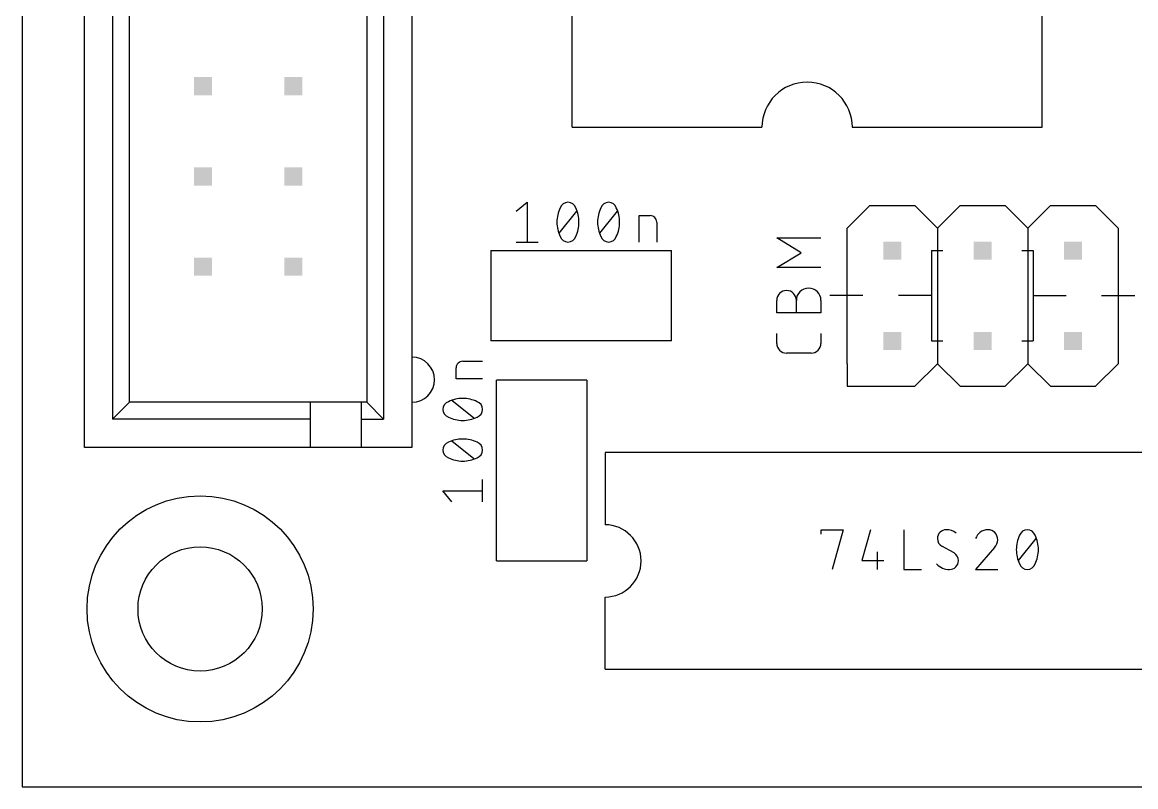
# Model space of a CAD drawing. Extents: x 0 to 47, y 0 to 89.2.
# Drawn here: x 0 to 31.3, y 0 to 21.5 of the extents above; entities that cross this region are included whole.
import ezdxf

# ---------------------------------------------------------------- set-up
doc = ezdxf.new("R2010")
doc.units = 0
for name, color, linetype in [('20', 30, 'CONTINUOUS'), ('21', 253, 'CONTINUOUS'), ('51', 253, 'CONTINUOUS')]:
    doc.layers.add(name, color=color, linetype=linetype)

# ---------------------------------------------------------------- blocks, each defined once
blk = doc.blocks.new('RECT')
blk.add_solid([(-0.5, -0.5), (0.5, -0.5), (-0.5, 0.5), (0.5, 0.5)])

msp = doc.modelspace()

# ---------------------------------------------------------------- linework, layer by layer
at = {"layer": '20'}
for p, q in [((0, 77), (0, 0)), ((0, 0), (47, 0))]:
    msp.add_line(p, q, dxfattribs=at)
at = {"layer": '21'}
for p, q in [((10.9538, 67.96), (10.9538, 9.54)), ((10.16, 67.1663), (10.16, 10.3337)), ((9.6838, 66.69), (9.6838, 10.81)), ((15.4623, 18.542), (15.4623, 53.848)), ((28.6703, 18.542), (28.6703, 53.848)), ((1.7462, 9.54), (1.7462, 36.6862)), ((2.54, 36.6862), (2.54, 10.3337)), ((3.0162, 10.81), (3.0162, 36.6862)), ((15.4623, 18.542), (20.7963, 18.542)), ((23.3362, 18.542), (28.6703, 18.542)), ((13.8875, 16.1854), (14.1979, 16.4338)), ((14.1979, 16.4338), (14.1979, 15.3162)), ((23.19, 15.705), (23.825, 16.34)), ((23.825, 16.34), (25.095, 16.34)), ((25.095, 16.34), (25.73, 15.705)), ((25.73, 15.705), (26.365, 16.34)), ((26.365, 16.34), (27.635, 16.34)), ((27.635, 16.34), (28.27, 15.705)), ((28.27, 15.705), (28.905, 16.34)), ((28.905, 16.34), (30.175, 16.34)), ((30.175, 16.34), (30.81, 15.705)), ((15.0925, 15.5646), (15.5893, 16.1854)), ((16.2355, 15.5646), (16.7323, 16.1854)), ((17.3404, 15.3162), (17.3404, 16.0613)), ((17.3404, 16.0613), (17.6509, 16.0613)), ((17.8371, 15.875), (17.8371, 15.3162)), ((23.19, 11.895), (23.19, 15.705)), ((25.73, 15.705), (25.73, 11.895)), ((28.27, 15.705), (28.27, 11.895)), ((30.81, 15.705), (30.81, 11.895)), ((21.9004, 15.0165), (21.209, 15.4314)), ((21.209, 15.4314), (22.4536, 15.4314)), ((13.1763, 15.0813), (13.1763, 12.5412)), ((13.1763, 15.0813), (18.2563, 15.0813)), ((13.8875, 15.3162), (14.5083, 15.3162)), ((18.2563, 12.5412), (18.2563, 15.0813)), ((25.5587, 15.0813), (25.8763, 15.0813)), ((25.5587, 15.0813), (25.5587, 13.8113)), ((28.0988, 15.0813), (28.4163, 15.0813)), ((28.4163, 15.0813), (28.4163, 13.8113)), ((21.209, 14.6017), (21.9004, 15.0165)), ((22.4536, 14.6017), (21.209, 14.6017)), ((23.63, 13.8113), (22.7013, 13.8113)), ((25.5587, 13.8113), (24.63, 13.8113)), ((25.5587, 13.8113), (25.5587, 12.5412)), ((28.4163, 13.8113), (28.4163, 12.5412)), ((28.4163, 13.8113), (29.345, 13.8113)), ((30.345, 13.8113), (31.2738, 13.8113)), ((21.209, 13.3296), (21.209, 13.6753)), ((21.7622, 13.3296), (21.7622, 13.6753)), ((22.4536, 13.6753), (22.4536, 13.3296)), ((22.4536, 13.3296), (21.209, 13.3296)), ((18.2563, 12.5412), (13.1763, 12.5412)), ((21.209, 12.4677), (21.209, 12.7442)), ((22.4536, 12.7442), (22.4536, 12.4677)), ((25.5587, 12.5412), (25.8763, 12.5412)), ((28.0988, 12.5412), (28.4163, 12.5412)), ((12.3825, 11.9634), (12.9413, 11.9634)), ((22.177, 12.1911), (21.4856, 12.1911)), ((12.1962, 11.4667), (12.1962, 11.7771)), ((23.19, 11.895), (23.19, 11.26)), ((25.095, 11.26), (25.73, 11.895)), ((25.73, 11.895), (26.365, 11.26)), ((27.635, 11.26), (28.27, 11.895)), ((28.27, 11.895), (28.905, 11.26)), ((30.175, 11.26), (30.81, 11.895)), ((12.9413, 11.4667), (12.1962, 11.4667)), ((13.335, 6.35), (13.335, 11.43)), ((15.875, 11.43), (13.335, 11.43)), ((15.875, 11.43), (15.875, 6.35)), ((23.19, 11.26), (25.095, 11.26)), ((26.365, 11.26), (27.635, 11.26)), ((28.905, 11.26), (30.175, 11.26)), ((3.0162, 10.81), (2.54, 10.3337)), ((8.0963, 10.81), (3.0162, 10.81)), ((9.525, 10.81), (8.0963, 10.81)), ((8.0963, 10.81), (8.0963, 10.3337)), ((9.6838, 10.81), (9.525, 10.81)), ((9.525, 10.81), (9.525, 10.3337)), ((9.6838, 10.81), (10.16, 10.3337)), ((12.6929, 10.3618), (12.0721, 10.8585)), ((8.0963, 10.3337), (2.54, 10.3337)), ((8.0963, 10.3337), (8.0963, 9.54)), ((9.525, 10.3337), (9.525, 9.54)), ((9.525, 10.3337), (10.16, 10.3337)), ((12.6929, 9.2188), (12.0721, 9.7155)), ((8.0963, 9.54), (1.7462, 9.54)), ((9.525, 9.54), (8.0963, 9.54)), ((10.9538, 9.54), (9.525, 9.54)), ((35.687, 9.398), (16.383, 9.398)), ((16.383, 9.398), (16.383, 7.366)), ((12.9413, 8.0137), (12.9413, 8.6346)), ((12.0721, 8.0137), (11.8237, 8.3241)), ((11.8237, 8.3241), (12.9413, 8.3241)), ((22.46, 7.1021), (22.46, 7.2263)), ((22.46, 7.2263), (23.0808, 7.2263)), ((23.0808, 7.2263), (22.7704, 6.1087)), ((23.8513, 7.2263), (23.6029, 6.3571)), ((24.7869, 7.2263), (24.7869, 6.1087)), ((28.0084, 6.3571), (28.5051, 6.9779)), ((24.0376, 6.6054), (24.0376, 6.1087)), ((26.1952, 6.5744), (25.8537, 6.7606)), ((27.3311, 6.7296), (26.8033, 6.1087)), ((13.335, 6.35), (15.875, 6.35)), ((23.6029, 6.3571), (24.2238, 6.3571)), ((24.7869, 6.1087), (25.2836, 6.1087)), ((26.8033, 6.1087), (27.4242, 6.1087)), ((16.383, 3.302), (16.383, 5.334)), ((16.383, 3.302), (35.687, 3.302))]:
    msp.add_line(p, q, dxfattribs=at)
for radius in [3.1789, 1.7463]:
    msp.add_circle((5, 5), radius, dxfattribs=at)
for centre, radius, start, end in [((22.0663, 18.542), 1.27, 0, 180), ((15.9514, 15.875), 0.921, 154.0111, 180), ((15.3409, 16.2041), 0.2297, 89.9998, 161.0761), ((15.3409, 16.2041), 0.2297, 18.9225, 90), ((14.7304, 15.875), 0.921, 0, 25.9897), ((17.0944, 15.875), 0.921, 154.0111, 180), ((16.4839, 16.2041), 0.2297, 89.9998, 161.0761), ((16.4839, 16.2041), 0.2297, 18.9225, 90), ((15.8734, 15.875), 0.921, 0, 25.9897), ((17.6509, 15.875), 0.1863, 0, 90), ((15.9515, 15.875), 0.921, 180.0001, 205.9886), ((14.7304, 15.875), 0.921, 334.0106, 359.9999), ((17.0945, 15.875), 0.921, 180.0001, 205.9886), ((15.8734, 15.875), 0.921, 334.0106, 359.9999), ((15.3409, 15.5459), 0.2297, 198.9244, 269.9999), ((15.3409, 15.5459), 0.2297, 269.9998, 341.0766), ((16.4839, 15.5459), 0.2297, 198.9244, 269.9999), ((16.4839, 15.5459), 0.2297, 269.9998, 341.0766), ((21.4856, 13.6753), 0.2766, 0, 180), ((22.1079, 13.6753), 0.3457, 0, 180), ((21.4856, 12.4677), 0.2766, 180.0013, 270), ((22.177, 12.4677), 0.2766, 270, 0), ((10.9538, 11.445), 0.635, 270, 90), ((12.3825, 11.7771), 0.1863, 89.999, 180), ((12.0534, 10.6101), 0.2297, 108.9225, 180), ((12.3825, 9.9996), 0.921, 90, 115.9897), ((12.3825, 9.9996), 0.921, 64.0104, 90.0001), ((12.7116, 10.6101), 0.2297, 359.9998, 71.0759), ((12.0534, 10.6101), 0.2297, 179.9998, 251.0761), ((12.3825, 11.2207), 0.921, 244.0111, 270), ((12.3825, 11.2207), 0.921, 269.9999, 295.9887), ((12.7116, 10.6101), 0.2297, 288.9251, 360), ((12.3825, 8.8566), 0.921, 90, 115.9897), ((12.3825, 8.8566), 0.921, 64.0104, 90.0001), ((12.0534, 9.4671), 0.2297, 108.9225, 180), ((12.0534, 9.4671), 0.2297, 179.9998, 251.0761), ((12.7116, 9.4671), 0.2297, 359.9998, 71.0759), ((12.7116, 9.4671), 0.2297, 288.9251, 360), ((12.3825, 10.0777), 0.921, 244.0111, 270), ((12.3825, 10.0777), 0.921, 269.9999, 295.9887), ((16.383, 6.35), 1.016, 270, 90), ((25.9778, 6.9779), 0.2484, 90, 180), ((25.9778, 6.7606), 0.4657, 53.1298, 89.9999), ((27.1448, 6.8674), 0.3589, 90.0001, 162.0551), ((27.1448, 6.9469), 0.2794, 0, 90), ((28.2568, 6.9966), 0.2297, 89.9998, 161.0761), ((28.2568, 6.9966), 0.2297, 18.9225, 90), ((25.9817, 6.9779), 0.2522, 179.9999, 239.4897), ((27.1241, 6.9469), 0.3001, 313.6028, 359.9998), ((28.8673, 6.6675), 0.921, 154.0111, 180), ((27.6463, 6.6675), 0.921, 0, 25.9897), ((26.0671, 6.3571), 0.2522, 0.0002, 59.4893), ((28.8674, 6.6675), 0.921, 180.0001, 205.9886), ((27.6463, 6.6675), 0.921, 334.0106, 359.9999), ((26.071, 6.6334), 0.5247, 224.7608, 269.9993), ((26.071, 6.3571), 0.2484, 269.9993, 0), ((28.2568, 6.3384), 0.2297, 198.9244, 269.9999), ((28.2568, 6.3384), 0.2297, 269.9998, 341.0766)]:
    msp.add_arc(centre, radius, start, end, dxfattribs=at)

# ---------------------------------------------------------------- block references
at = {"layer": '21', "xscale": 0.508, "yscale": 0.508, "rotation": 270}
for p in [(5.08, 19.7), (7.62, 19.7), (5.08, 17.16), (7.62, 17.16), (5.08, 14.62), (7.62, 14.62)]:
    msp.add_blockref('RECT', p, dxfattribs=at)
at = {"layer": '51', "xscale": 0.508, "yscale": 0.508}
for p in [(24.46, 15.07), (27, 15.07), (29.54, 15.07), (24.46, 12.53), (27, 12.53), (29.54, 12.53)]:
    msp.add_blockref('RECT', p, dxfattribs=at)

doc.saveas('drawing.dxf')
